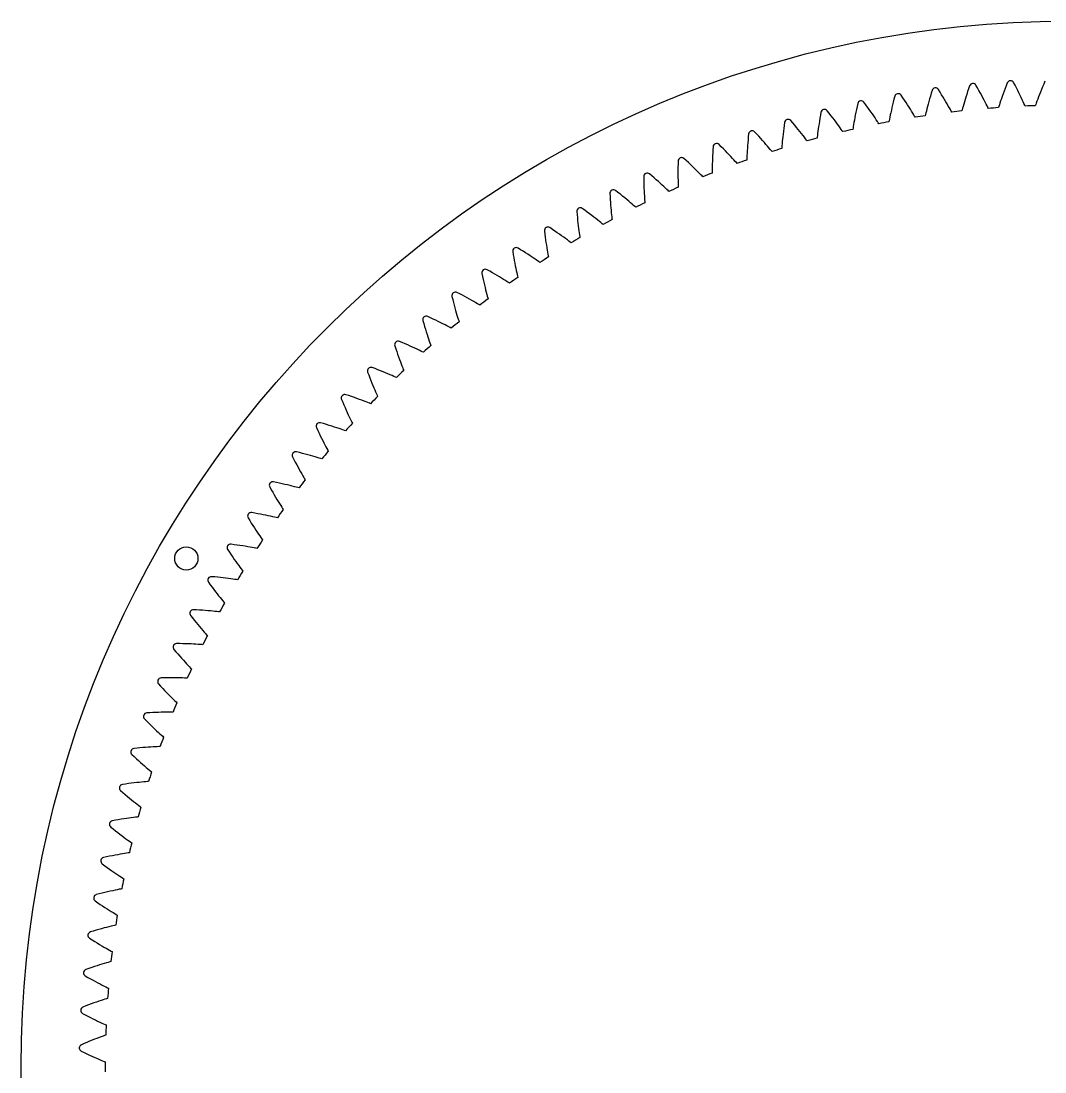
# Model space of a CAD drawing. Header units: millimetres. Extents: x -90 to 90, y -90 to 90.
# Drawn here: x -90.1 to -1.9, y -0.4 to 90.1 of the extents above; entities that cross this region are included whole.
import ezdxf

# ---------------------------------------------------------------- set-up
doc = ezdxf.new("R2010")
doc.units = ezdxf.units.MM

msp = doc.modelspace()

# ---------------------------------------------------------------- linework, layer by layer
at = {"layer": 'holes'}
msp.add_circle((-75.853063, 43.793786), 1, dxfattribs=at)
at = {"layer": 'outer'}
msp.add_circle((0, 0), 90.087573, dxfattribs=at)
at = {"layer": 'output_ring'}
for p, q in [((-10.937719, 83.963169), (-11.07882, 84.188811)), ((-8.481295, 84.246751), (-8.563208, 84.002364)), ((-8.395319, 84.498608), (-8.481295, 84.246751)), ((-7.713674, 84.3205), (-7.846029, 84.55138)), ((-7.58673, 84.096178), (-7.713674, 84.3205)), ((-5.339404, 84.268716), (-5.425674, 84.035561)), ((-5.248191, 84.509786), (-5.339404, 84.268716)), ((-5.152631, 84.758165), (-5.248191, 84.509786)), ((-4.478308, 84.554079), (-4.601722, 84.789859)), ((-4.36005, 84.32506), (-4.478308, 84.554079)), ((-4.24761, 84.103336), (-4.36005, 84.32506)), ((-2.107764, 84.411392), (-2.202901, 84.181712)), ((-2.007384, 84.648791), (-2.107764, 84.411392)), ((-1.902381, 84.893328), (-2.007384, 84.648791)), ((-14.905435, 83.350318), (-14.9684, 83.100377)), ((-14.838991, 83.608017), (-14.905435, 83.350318)), ((-14.145712, 83.482611), (-14.295352, 83.702682)), ((-14.001969, 83.268665), (-14.145712, 83.482611)), ((-11.842614, 83.373652), (-11.906445, 83.143541)), ((-11.774445, 83.612727), (-11.842614, 83.373652)), ((-11.701953, 83.860072), (-11.774445, 83.612727)), ((-11.625686, 84.115037), (-11.701953, 83.860072)), ((-10.802277, 83.743874), (-10.937719, 83.963169)), ((-10.673194, 83.531409), (-10.802277, 83.743874)), ((-10.550669, 83.326438), (-10.673194, 83.531409)), ((-10.434968, 83.129777), (-10.550669, 83.326438)), ((-8.780931, 83.320727), (-8.843902, 83.113617)), ((-8.713083, 83.538578), (-8.780931, 83.320727)), ((-8.640484, 83.766076), (-8.713083, 83.538578)), ((-8.563208, 84.002364), (-8.640484, 83.766076)), ((-7.465881, 83.878925), (-7.58673, 84.096178)), ((-7.351296, 83.669411), (-7.465881, 83.878925)), ((-7.243213, 83.468463), (-7.351296, 83.669411)), ((-7.141962, 83.27713), (-7.243213, 83.468463)), ((-5.653933, 83.391373), (-5.71924, 83.198823)), ((-5.583076, 83.595919), (-5.653933, 83.391373)), ((-5.506934, 83.811011), (-5.583076, 83.595919)), ((-5.425674, 84.035561), (-5.506934, 83.811011)), ((-4.141134, 83.889587), (-4.24761, 84.103336)), ((-4.040827, 83.684647), (-4.141134, 83.889587)), ((-3.946979, 83.489576), (-4.040827, 83.684647)), ((-3.860021, 83.305786), (-3.946979, 83.489576)), ((-3.780619, 83.135271), (-3.860021, 83.305786)), ((-2.528301, 83.356832), (-2.594417, 83.180739)), ((-2.455667, 83.54674), (-2.528301, 83.356832)), ((-2.377027, 83.748422), (-2.455667, 83.54674)), ((-2.292702, 83.960439), (-2.377027, 83.748422)), ((-2.202901, 84.181712), (-2.292702, 83.960439)), ((-18.140388, 82.466066), (-18.190056, 82.222474)), ((-18.087043, 82.718235), (-18.140388, 82.466066)), ((-18.030518, 82.97829), (-18.087043, 82.718235)), ((-17.332944, 82.87953), (-17.490903, 83.093709)), ((-17.181112, 82.671247), (-17.332944, 82.87953)), ((-17.036144, 82.469286), (-17.181112, 82.671247)), ((-16.898287, 82.274296), (-17.036144, 82.469286)), ((-15.133306, 82.404074), (-15.180237, 82.192751)), ((-15.082333, 82.626479), (-15.133306, 82.404074)), ((-15.027362, 82.858867), (-15.082333, 82.626479)), ((-14.9684, 83.100377), (-15.027362, 82.858867)), ((-13.864843, 83.0613), (-14.001969, 83.268665)), ((-13.734557, 82.861172), (-13.864843, 83.0613)), ((-13.611408, 82.669087), (-13.734557, 82.861172)), ((-13.495808, 82.486066), (-13.611408, 82.669087)), ((-13.388346, 82.313462), (-13.495808, 82.486066)), ((-12.071267, 82.516897), (-12.116751, 82.334384)), ((-12.020891, 82.713881), (-12.071267, 82.516897)), ((-11.965899, 82.923251), (-12.020891, 82.713881)), ((-11.906445, 83.143541), (-11.965899, 82.923251)), ((-10.326463, 82.942463), (-10.434968, 83.129777)), ((-10.22569, 82.765869), (-10.326463, 82.942463)), ((-10.133469, 82.601932), (-10.22569, 82.765869)), ((-10.051167, 82.453663), (-10.133469, 82.601932)), ((-9.981508, 82.326656), (-10.051167, 82.453663)), ((-9.039469, 82.43541), (-9.065648, 82.340011)), ((-9.000581, 82.574948), (-9.039469, 82.43541)), ((-8.954228, 82.73807), (-9.000581, 82.574948)), ((-8.901786, 82.918707), (-8.954228, 82.73807)), ((-8.843902, 83.113617), (-8.901786, 82.918707)), ((-7.048027, 83.096806), (-7.141962, 83.27713)), ((-6.962153, 82.929457), (-7.048027, 83.096806)), ((-6.885591, 82.778144), (-6.962153, 82.929457)), ((-6.820847, 82.648562), (-6.885591, 82.778144)), ((-6.776984, 82.559893), (-6.820847, 82.648562)), ((-5.875334, 82.721154), (-5.905148, 82.626828)), ((-5.83113, 82.859099), (-5.875334, 82.721154)), ((-5.778563, 83.020326), (-5.83113, 82.859099)), ((-5.71924, 83.198823), (-5.778563, 83.020326)), ((-3.709909, 82.981136), (-3.780619, 83.135271)), ((-3.650176, 82.84917), (-3.709909, 82.981136)), ((-3.609741, 82.758886), (-3.650176, 82.84917)), ((-2.702576, 82.885493), (-2.735981, 82.792378)), ((-2.653121, 83.021644), (-2.702576, 82.885493)), ((-2.594417, 83.180739), (-2.653121, 83.021644)), ((-23.626452, 81.309521), (-23.800343, 81.51098)), ((-21.285752, 81.710724), (-21.326053, 81.465409)), ((-21.242104, 81.964751), (-21.285752, 81.710724)), ((-21.195582, 82.22678), (-21.242104, 81.964751)), ((-20.494737, 82.154812), (-20.660784, 82.362783)), ((-20.335039, 81.952498), (-20.494737, 82.154812)), ((-20.182441, 81.756238), (-20.335039, 81.952498)), ((-20.037218, 81.566671), (-20.182441, 81.756238)), ((-19.899726, 81.384576), (-20.037218, 81.566671)), ((-18.317305, 81.550992), (-18.352454, 81.35073)), ((-18.278502, 81.763957), (-18.317305, 81.550992)), ((-18.236086, 81.988152), (-18.278502, 81.763957)), ((-18.190056, 82.222474), (-18.236086, 81.988152)), ((-16.767872, 82.087069), (-16.898287, 82.274296)), ((-16.645346, 81.90861), (-16.767872, 82.087069)), ((-16.531352, 81.740249), (-16.645346, 81.90861)), ((-16.426852, 81.583852), (-16.531352, 81.740249)), ((-16.333442, 81.442318), (-16.426852, 81.583852)), ((-15.323314, 81.501564), (-15.342114, 81.404441)), ((-15.295222, 81.643669), (-15.323314, 81.501564)), ((-15.261492, 81.80986), (-15.295222, 81.643669)), ((-15.223031, 81.993982), (-15.261492, 81.80986)), ((-15.180237, 82.192751), (-15.223031, 81.993982)), ((-13.289913, 82.153178), (-13.388346, 82.313462)), ((-13.201992, 82.008169), (-13.289913, 82.153178)), ((-13.127519, 81.883924), (-13.201992, 82.008169)), ((-13.076997, 81.798873), (-13.127519, 81.883924)), ((-12.190337, 82.028681), (-12.212843, 81.932349)), ((-12.156822, 82.169606), (-12.190337, 82.028681)), ((-12.116751, 82.334384), (-12.156822, 82.169606)), ((-9.93428, 82.239732), (-9.981508, 82.326656)), ((-24.430751, 80.588782), (-24.458709, 80.351623)), ((-24.399876, 80.835461), (-24.430751, 80.588782)), ((-24.365991, 81.090973), (-24.399876, 80.835461)), ((-24.329539, 81.354592), (-24.365991, 81.090973)), ((-23.459121, 81.113472), (-23.626452, 81.309521)), ((-23.299119, 80.923201), (-23.459121, 81.113472)), ((-23.14674, 80.739335), (-23.299119, 80.923201)), ((-23.002375, 80.562641), (-23.14674, 80.739335)), ((-21.454942, 80.588084), (-21.479195, 80.401558)), ((-21.427489, 80.789546), (-21.454942, 80.588084)), ((-21.396872, 81.003841), (-21.427489, 80.789546)), ((-21.363074, 81.229495), (-21.396872, 81.003841)), ((-21.326053, 81.465409), (-21.363074, 81.229495)), ((-19.770455, 81.210942), (-19.899726, 81.384576)), ((-19.650095, 81.04707), (-19.770455, 81.210942)), ((-19.539682, 80.894791), (-19.650095, 81.04707)), ((-19.440919, 80.756938), (-19.539682, 80.894791)), ((-19.357154, 80.638759), (-19.440919, 80.756938)), ((-19.300269, 80.557824), (-19.357154, 80.638759)), ((-18.433803, 80.854831), (-18.448868, 80.75706)), ((-18.411173, 80.997908), (-18.433803, 80.854831)), ((-18.383834, 81.16527), (-18.411173, 80.997908)), ((-18.352454, 81.35073), (-18.383834, 81.16527)), ((-16.254264, 81.321016), (-16.333442, 81.442318)), ((-16.200521, 81.237962), (-16.254264, 81.321016)), ((-27.47819, 79.84156), (-27.499594, 79.59388)), ((-27.454116, 80.098183), (-27.47819, 79.84156)), ((-27.427788, 80.363005), (-27.454116, 80.098183)), ((-26.723491, 80.344897), (-26.904971, 80.539547)), ((-26.548774, 80.155401), (-26.723491, 80.344897)), ((-26.381601, 79.971398), (-26.548774, 80.155401)), ((-26.222292, 79.793504), (-26.381601, 79.971398)), ((-26.071265, 79.622469), (-26.222292, 79.793504)), ((-24.525942, 79.707164), (-24.543033, 79.519846)), ((-24.506226, 79.909529), (-24.525942, 79.707164)), ((-24.483839, 80.12484), (-24.506226, 79.909529)), ((-24.458709, 80.351623), (-24.483839, 80.12484)), ((-22.866549, 80.394085), (-23.002375, 80.562641)), ((-22.74, 80.234944), (-22.866549, 80.394085)), ((-22.623835, 80.087006), (-22.74, 80.234944)), ((-22.519865, 79.953037), (-22.623835, 80.087006)), ((-22.431634, 79.838153), (-22.519865, 79.953037)), ((-22.371691, 79.759456), (-22.431634, 79.838153)), ((-21.517237, 80.089433), (-21.528546, 79.991157)), ((-21.500104, 80.233272), (-21.517237, 80.089433)), ((-21.479195, 80.401558), (-21.500104, 80.233272)), ((-30.501949, 78.987838), (-30.516176, 78.730481)), ((-30.485784, 79.253474), (-30.501949, 78.987838)), ((-29.78131, 79.262356), (-29.970112, 79.449912)), ((-29.599463, 79.079691), (-29.78131, 79.262356)), ((-29.425365, 78.902226), (-29.599463, 79.079691)), ((-29.259359, 78.730564), (-29.425365, 78.902226)), ((-27.548996, 78.912235), (-27.560947, 78.709263)), ((-27.534873, 79.128245), (-27.548996, 78.912235)), ((-27.518448, 79.355825), (-27.534873, 79.128245)), ((-27.499594, 79.59388), (-27.518448, 79.355825)), ((-25.929082, 79.459239), (-26.071265, 79.622469)), ((-25.796531, 79.305062), (-25.929082, 79.459239)), ((-25.674784, 79.161682), (-25.796531, 79.305062)), ((-25.565759, 79.031794), (-25.674784, 79.161682)), ((-25.473193, 78.920373), (-25.565759, 79.031794)), ((-25.410279, 78.84403), (-25.473193, 78.920373)), ((-24.569091, 79.206493), (-24.576628, 79.107855)), ((-24.557481, 79.350883), (-24.569091, 79.206493)), ((-24.543033, 79.519846), (-24.557481, 79.350883)), ((-33.499038, 78.027627), (-33.505017, 77.761567)), ((-32.795421, 78.063486), (-32.991269, 78.243673)), ((-32.606711, 77.88792), (-32.795421, 78.063486)), ((-32.425943, 77.717254), (-32.606711, 77.88792)), ((-30.545495, 78.015518), (-30.551334, 77.799126)), ((-30.537799, 78.24356), (-30.545495, 78.015518)), ((-30.528078, 78.482163), (-30.537799, 78.24356)), ((-30.516176, 78.730481), (-30.528078, 78.482163)), ((-29.101892, 78.565439), (-29.259359, 78.730564)), ((-28.953561, 78.407776), (-29.101892, 78.565439)), ((-28.815202, 78.258788), (-28.953561, 78.407776)), ((-28.688052, 78.120177), (-28.815202, 78.258788)), ((-28.574132, 77.99456), (-28.688052, 78.120177)), ((-28.477366, 77.886767), (-28.574132, 77.99456)), ((-28.411575, 77.81289), (-28.477366, 77.886767)), ((-27.584887, 78.207307), (-27.588641, 78.108452)), ((-27.578816, 78.352035), (-27.584887, 78.207307)), ((-27.57085, 78.521428), (-27.578816, 78.352035)), ((-27.560947, 78.709263), (-27.57085, 78.521428)), ((-33.511757, 77.255262), (-33.512332, 77.016462)), ((-33.512332, 77.016462), (-33.511288, 76.788293)), ((-33.509375, 77.503854), (-33.511757, 77.255262)), ((-33.505017, 77.761567), (-33.509375, 77.503854)), ((-32.253484, 77.552077), (-32.425943, 77.717254)), ((-32.089807, 77.393105), (-32.253484, 77.552077)), ((-31.935546, 77.241238), (-32.089807, 77.393105)), ((-31.791582, 77.09766), (-31.935546, 77.241238)), ((-31.659217, 76.96402), (-31.791582, 77.09766)), ((-31.540569, 76.842859), (-31.659217, 76.96402)), ((-30.559675, 77.238195), (-30.560198, 77.09334)), ((-30.560198, 77.09334), (-30.560163, 76.994415)), ((-30.558203, 77.407768), (-30.559675, 77.238195)), ((-30.555502, 77.595845), (-30.558203, 77.407768)), ((-30.551334, 77.799126), (-30.555502, 77.595845)), ((-36.463127, 76.687264), (-36.458911, 76.42117)), ((-36.458911, 76.42117), (-36.453395, 76.16348)), ((-36.453395, 76.16348), (-36.446253, 75.914979)), ((-35.7614, 76.750047), (-35.964006, 76.9226)), ((-35.566104, 76.581838), (-35.7614, 76.750047)), ((-35.378932, 76.418222), (-35.566104, 76.581838)), ((-35.200272, 76.259771), (-35.378932, 76.418222)), ((-35.030627, 76.107185), (-35.200272, 76.259771)), ((-34.870662, 75.961338), (-35.030627, 76.107185)), ((-33.511288, 76.788293), (-33.508834, 76.571836)), ((-33.508834, 76.571836), (-33.505212, 76.368544)), ((-33.505212, 76.368544), (-33.500708, 76.180502)), ((-33.500708, 76.180502), (-33.495684, 76.010997)), ((-31.439745, 76.738851), (-31.540569, 76.842859)), ((-31.371172, 76.667548), (-31.439745, 76.738851)), ((-39.373701, 75.234352), (-39.359296, 74.968615)), ((-38.674894, 75.323967), (-38.88396, 75.488633)), ((-38.473298, 75.163362), (-38.674894, 75.323967)), ((-38.279997, 75.007035), (-38.473298, 75.163362)), ((-36.446253, 75.914979), (-36.437681, 75.676332)), ((-36.437681, 75.676332), (-36.427898, 75.44837)), ((-36.427898, 75.44837), (-36.417156, 75.232166)), ((-36.417156, 75.232166), (-36.40575, 75.029162)), ((-34.721304, 75.823379), (-34.870662, 75.961338)), ((-34.583917, 75.694908), (-34.721304, 75.823379)), ((-34.460715, 75.57838), (-34.583917, 75.694908)), ((-34.355982, 75.47831), (-34.460715, 75.57838)), ((-34.284728, 75.409687), (-34.355982, 75.47831)), ((-33.495684, 76.010997), (-33.490658, 75.866229)), ((-33.490658, 75.866229), (-33.486834, 75.767377)), ((-39.359296, 74.968615), (-39.343914, 74.711325)), ((-39.343914, 74.711325), (-39.32726, 74.46328)), ((-39.32726, 74.46328), (-39.309553, 74.225137)), ((-38.095399, 74.855544), (-38.279997, 75.007035)), ((-37.920034, 74.709567), (-38.095399, 74.855544)), ((-37.7546, 74.569955), (-37.920034, 74.709567)), ((-37.600067, 74.437818), (-37.7546, 74.569955)), ((-37.457861, 74.314703), (-37.600067, 74.437818)), ((-37.330286, 74.20298), (-37.457861, 74.314703)), ((-36.40575, 75.029162), (-36.394046, 74.841431)), ((-36.394046, 74.841431), (-36.382533, 74.672242)), ((-36.382533, 74.672242), (-36.371966, 74.527773)), ((-36.371966, 74.527773), (-36.364358, 74.42914)), ((-42.22649, 73.671023), (-42.201916, 73.406033)), ((-42.201916, 73.406033), (-42.176691, 73.149521)), ((-41.531627, 73.787339), (-41.746848, 73.943876)), ((-41.324028, 73.634573), (-41.531627, 73.787339)), ((-41.12488, 73.485765), (-41.324028, 73.634573)), ((-40.934616, 73.341455), (-41.12488, 73.485765)), ((-40.753788, 73.202303), (-40.934616, 73.341455)), ((-39.309553, 74.225137), (-39.291045, 73.997717)), ((-39.291045, 73.997717), (-39.27203, 73.782082)), ((-39.27203, 73.782082), (-39.252857, 73.579665)), ((-39.252857, 73.579665), (-39.233971, 73.392519)), ((-39.233971, 73.392519), (-39.215986, 73.223896)), ((-37.221796, 74.106995), (-37.330286, 74.20298)), ((-37.147967, 74.041151), (-37.221796, 74.106995)), ((-42.176691, 73.149521), (-42.150548, 72.902296)), ((-42.150548, 72.902296), (-42.123732, 72.665005)), ((-42.123732, 72.665005), (-42.096528, 72.438462)), ((-42.096528, 72.438462), (-42.069266, 72.223714)), ((-40.583128, 73.06913), (-40.753788, 73.202303)), ((-40.423648, 72.943009), (-40.583128, 73.06913)), ((-40.27683, 72.825431), (-40.423648, 72.943009)), ((-40.145069, 72.718676), (-40.27683, 72.825431)), ((-40.032983, 72.626917), (-40.145069, 72.718676)), ((-39.956685, 72.563949), (-40.032983, 72.626917)), ((-39.215986, 73.223896), (-39.199893, 73.079937)), ((-39.199893, 73.079937), (-39.188513, 72.981668)), ((-45.017305, 71.999572), (-44.9826, 71.735718)), ((-44.9826, 71.735718), (-44.947568, 71.48036)), ((-44.327408, 72.142417), (-44.548466, 72.290596)), ((-44.114109, 71.997716), (-44.327408, 72.142417)), ((-43.909408, 71.856644), (-44.114109, 71.997716)), ((-43.713756, 71.719728), (-43.909408, 71.856644)), ((-43.52773, 71.587604), (-43.713756, 71.719728)), ((-43.352095, 71.461065), (-43.52773, 71.587604)), ((-42.069266, 72.223714), (-42.042354, 72.022179)), ((-42.042354, 72.022179), (-42.016315, 71.835894)), ((-42.016315, 71.835894), (-41.991884, 71.668083)), ((-41.991884, 71.668083), (-41.970289, 71.524847)), ((-41.970289, 71.524847), (-41.955153, 71.427086)), ((-44.947568, 71.48036), (-44.911974, 71.234317)), ((-44.911974, 71.234317), (-44.87609, 70.998228)), ((-44.87609, 70.998228), (-44.840228, 70.772893)), ((-44.840228, 70.772893), (-44.804761, 70.559347)), ((-43.187901, 71.341146), (-43.352095, 71.461065)), ((-43.036687, 71.229277), (-43.187901, 71.341146)), ((-42.900934, 71.127648), (-43.036687, 71.229277)), ((-42.785415, 71.04025), (-42.900934, 71.127648)), ((-42.706762, 70.98025), (-42.785415, 71.04025)), ((-47.74205, 70.222452), (-47.697265, 69.96012)), ((-47.697265, 69.96012), (-47.652477, 69.706292)), ((-47.652477, 69.706292), (-47.607486, 69.461793)), ((-47.058131, 70.391617), (-47.284703, 70.53122)), ((-46.839447, 70.255191), (-47.058131, 70.391617)), ((-46.629492, 70.122064), (-46.839447, 70.255191)), ((-46.428739, 69.992743), (-46.629492, 70.122064)), ((-46.23779, 69.867841), (-46.428739, 69.992743)), ((-46.057436, 69.748122), (-46.23779, 69.867841)), ((-45.888769, 69.634579), (-46.057436, 69.748122)), ((-44.804761, 70.559347), (-44.770149, 70.358991)), ((-44.770149, 70.358991), (-44.736993, 70.17384)), ((-44.736993, 70.17384), (-44.706153, 70.007088)), ((-44.706153, 70.007088), (-44.679087, 69.864783)), ((-44.679087, 69.864783), (-44.660218, 69.767674)), ((-47.607486, 69.461793), (-47.562585, 69.227252)), ((-47.562585, 69.227252), (-47.518118, 69.003455)), ((-47.518118, 69.003455), (-47.474498, 68.791424)), ((-45.733382, 69.528585), (-45.888769, 69.634579)), ((-45.593836, 69.43223), (-45.733382, 69.528585)), ((-45.475054, 69.349321), (-45.593836, 69.43223)), ((-45.39416, 69.292378), (-45.475054, 69.349321)), ((-50.396728, 68.34227), (-50.341927, 68.081846)), ((-50.341927, 68.081846), (-50.287451, 67.82992)), ((-49.71979, 68.537507), (-49.951543, 68.66833)), ((-49.496041, 68.409558), (-49.71979, 68.537507)), ((-49.281141, 68.28457), (-49.496041, 68.409558)), ((-49.075582, 68.163033), (-49.281141, 68.28457)), ((-48.879989, 68.045537), (-49.075582, 68.163033)), ((-48.695182, 67.932814), (-48.879989, 68.045537)), ((-48.52229, 67.825815), (-48.695182, 67.932814)), ((-47.474498, 68.791424), (-47.432238, 68.592541)), ((-47.432238, 68.592541), (-47.392014, 68.408796)), ((-47.392014, 68.408796), (-47.354809, 68.243347)), ((-47.354809, 68.243347), (-47.322313, 68.102184)), ((-47.322313, 68.102184), (-47.299738, 68.005869)), ((-50.287451, 67.82992), (-50.233127, 67.587324)), ((-50.233127, 67.587324), (-50.179276, 67.354674)), ((-50.179276, 67.354674), (-50.12627, 67.132745)), ((-50.12627, 67.132745), (-50.07456, 66.92254)), ((-48.362957, 67.72585), (-48.52229, 67.825815)), ((-48.219822, 67.634911), (-48.362957, 67.72585)), ((-48.097952, 67.556612), (-48.219822, 67.634911)), ((-48.014937, 67.502809), (-48.097952, 67.556612)), ((-52.977442, 66.361787), (-52.912706, 66.103653)), ((-52.912706, 66.103653), (-52.84862, 65.853998)), ((-52.308479, 66.582809), (-52.545072, 66.704659)), ((-52.079993, 66.463524), (-52.308479, 66.582809)), ((-51.860464, 66.346859), (-52.079993, 66.463524)), ((-51.6504, 66.233285), (-51.860464, 66.346859)), ((-51.45045, 66.123366), (-51.6504, 66.233285)), ((-51.261461, 66.017805), (-51.45045, 66.123366)), ((-50.07456, 66.92254), (-50.024713, 66.725422)), ((-50.024713, 66.725422), (-49.977481, 66.543352)), ((-49.977481, 66.543352), (-49.933966, 66.379451)), ((-49.933966, 66.379451), (-49.896087, 66.239636)), ((-49.896087, 66.239636), (-49.869839, 66.144256)), ((-52.84862, 65.853998), (-52.785044, 65.613661)), ((-52.785044, 65.613661), (-52.722321, 65.383245)), ((-52.722321, 65.383245), (-52.660854, 65.163509)), ((-51.084598, 65.917507), (-51.261461, 66.017805)), ((-50.921552, 65.823718), (-51.084598, 65.917507)), ((-50.77504, 65.738328), (-50.921552, 65.823718)), ((-50.65026, 65.664755), (-50.77504, 65.738328)), ((-50.565245, 65.614171), (-50.65026, 65.664755)), ((-55.480404, 64.283908), (-55.405829, 64.028444)), ((-54.820398, 64.530392), (-55.061484, 64.64309)), ((-54.58751, 64.419946), (-54.820398, 64.530392)), ((-54.363674, 64.311775), (-54.58751, 64.419946)), ((-54.149414, 64.20633), (-54.363674, 64.311775)), ((-52.660854, 65.163509), (-52.601131, 64.955439)), ((-52.601131, 64.955439), (-52.54377, 64.760374)), ((-52.54377, 64.760374), (-52.489599, 64.580248)), ((-52.489599, 64.580248), (-52.439838, 64.418133)), ((-52.439838, 64.418133), (-52.396632, 64.279871)), ((-52.396632, 64.279871), (-52.36675, 64.185566)), ((-55.405829, 64.028444), (-55.332227, 63.781426)), ((-55.332227, 63.781426), (-55.259492, 63.543701)), ((-55.259492, 63.543701), (-55.18799, 63.315856)), ((-53.9454, 64.104151), (-54.149414, 64.20633)), ((-53.752507, 64.005906), (-53.9454, 64.104151)), ((-53.571932, 63.912455), (-53.752507, 64.005906)), ((-53.405413, 63.824981), (-53.571932, 63.912455)), ((-53.255738, 63.745265), (-53.405413, 63.824981)), ((-53.128231, 63.676525), (-53.255738, 63.745265)), ((-53.041341, 63.629235), (-53.128231, 63.676525)), ((-57.25186, 62.383267), (-57.497086, 62.486648)), ((-55.18799, 63.315856), (-55.118151, 63.098636)), ((-55.118151, 63.098636), (-55.050502, 62.893006)), ((-55.050502, 62.893006), (-54.985712, 62.700282)), ((-54.985712, 62.700282), (-54.924681, 62.522362)), ((-54.924681, 62.522362), (-54.868747, 62.362272)), ((-57.901941, 62.111684), (-57.817635, 61.859264)), ((-57.817635, 61.859264), (-57.734626, 61.615247)), ((-57.734626, 61.615247), (-57.652839, 61.380482)), ((-57.014913, 62.281822), (-57.25186, 62.383267)), ((-56.787097, 62.182304), (-57.014913, 62.281822)), ((-56.568956, 62.085143), (-56.787097, 62.182304)), ((-56.361178, 61.990854), (-56.568956, 62.085143)), ((-56.164664, 61.900069), (-56.361178, 61.990854)), ((-55.980641, 61.813604), (-56.164664, 61.900069)), ((-55.810895, 61.732572), (-55.980641, 61.813604)), ((-55.658276, 61.658647), (-55.810895, 61.732572)), ((-55.52823, 61.594842), (-55.658276, 61.658647)), ((-55.439592, 61.550914), (-55.52823, 61.594842)), ((-54.868747, 62.362272), (-54.820277, 62.225767)), ((-54.820277, 62.225767), (-54.786805, 62.132676)), ((-57.652839, 61.380482), (-57.572662, 61.155543)), ((-57.572662, 61.155543), (-57.494554, 60.941157)), ((-57.494554, 60.941157), (-57.419079, 60.738269)), ((-57.419079, 60.738269), (-57.346954, 60.548168)), ((-60.238499, 59.848303), (-60.144586, 59.599297)), ((-59.599297, 60.144586), (-59.848303, 60.238499)), ((-59.358638, 60.052292), (-59.599297, 60.144586)), ((-59.127178, 59.961573), (-59.358638, 60.052292)), ((-58.905476, 59.872838), (-59.127178, 59.961573)), ((-58.694239, 59.786576), (-58.905476, 59.872838)), ((-58.494391, 59.703385), (-58.694239, 59.786576)), ((-57.346954, 60.548168), (-57.279154, 60.372717)), ((-57.279154, 60.372717), (-57.217129, 60.214887)), ((-57.217129, 60.214887), (-57.163466, 60.080338)), ((-57.163466, 60.080338), (-57.126453, 59.988598)), ((-60.144586, 59.599297), (-60.052292, 59.358638)), ((-60.052292, 59.358638), (-59.961573, 59.127178)), ((-59.961573, 59.127178), (-59.872838, 58.905476)), ((-59.872838, 58.905476), (-59.786576, 58.694239)), ((-58.307192, 59.624032), (-58.494391, 59.703385)), ((-58.134466, 59.549561), (-58.307192, 59.624032)), ((-57.979127, 59.481537), (-58.134466, 59.549561)), ((-57.846733, 59.422759), (-57.979127, 59.481537)), ((-57.756478, 59.382259), (-57.846733, 59.422759)), ((-59.786576, 58.694239), (-59.703385, 58.494391)), ((-59.703385, 58.494391), (-59.624032, 58.307192)), ((-59.624032, 58.307192), (-59.549561, 58.134466)), ((-59.549561, 58.134466), (-59.481537, 57.979127)), ((-59.481537, 57.979127), (-59.422759, 57.846733)), ((-62.486648, 57.497086), (-62.383267, 57.25186)), ((-62.383267, 57.25186), (-62.281822, 57.014913)), ((-61.859264, 57.817635), (-62.111684, 57.901941)), ((-61.615247, 57.734626), (-61.859264, 57.817635)), ((-61.380482, 57.652839), (-61.615247, 57.734626)), ((-61.155543, 57.572662), (-61.380482, 57.652839)), ((-60.941157, 57.494554), (-61.155543, 57.572662)), ((-60.738269, 57.419079), (-60.941157, 57.494554)), ((-60.548168, 57.346954), (-60.738269, 57.419079)), ((-60.372717, 57.279154), (-60.548168, 57.346954)), ((-60.214887, 57.217129), (-60.372717, 57.279154)), ((-60.080338, 57.163466), (-60.214887, 57.217129)), ((-59.988598, 57.126453), (-60.080338, 57.163466)), ((-59.422759, 57.846733), (-59.382259, 57.756478)), ((-62.281822, 57.014913), (-62.182304, 56.787097)), ((-62.182304, 56.787097), (-62.085143, 56.568956)), ((-62.085143, 56.568956), (-61.990854, 56.361178)), ((-61.990854, 56.361178), (-61.900069, 56.164664)), ((-61.900069, 56.164664), (-61.813604, 55.980641)), ((-64.028444, 55.405829), (-64.283908, 55.480404)), ((-63.781426, 55.332227), (-64.028444, 55.405829)), ((-63.543701, 55.259492), (-63.781426, 55.332227)), ((-63.315856, 55.18799), (-63.543701, 55.259492)), ((-61.813604, 55.980641), (-61.732572, 55.810895)), ((-61.732572, 55.810895), (-61.658647, 55.658276)), ((-61.658647, 55.658276), (-61.594842, 55.52823)), ((-61.594842, 55.52823), (-61.550914, 55.439592)), ((-64.64309, 55.061484), (-64.530392, 54.820398)), ((-64.530392, 54.820398), (-64.419946, 54.58751)), ((-64.419946, 54.58751), (-64.311775, 54.363674)), ((-64.311775, 54.363674), (-64.20633, 54.149414)), ((-63.098636, 55.118151), (-63.315856, 55.18799)), ((-62.893006, 55.050502), (-63.098636, 55.118151)), ((-62.700282, 54.985712), (-62.893006, 55.050502)), ((-62.522362, 54.924681), (-62.700282, 54.985712)), ((-62.362272, 54.868747), (-62.522362, 54.924681)), ((-62.225767, 54.820277), (-62.362272, 54.868747)), ((-62.132676, 54.786805), (-62.225767, 54.820277)), ((-64.20633, 54.149414), (-64.104151, 53.9454)), ((-64.104151, 53.9454), (-64.005906, 53.752507)), ((-64.005906, 53.752507), (-63.912455, 53.571932)), ((-63.912455, 53.571932), (-63.824981, 53.405413)), ((-66.704659, 52.545072), (-66.582809, 52.308479)), ((-66.103653, 52.912706), (-66.361787, 52.977442)), ((-65.853998, 52.84862), (-66.103653, 52.912706)), ((-65.613661, 52.785044), (-65.853998, 52.84862)), ((-65.383245, 52.722321), (-65.613661, 52.785044)), ((-65.163509, 52.660854), (-65.383245, 52.722321)), ((-64.955439, 52.601131), (-65.163509, 52.660854)), ((-64.760374, 52.54377), (-64.955439, 52.601131)), ((-64.580248, 52.489599), (-64.760374, 52.54377)), ((-63.824981, 53.405413), (-63.745265, 53.255738)), ((-63.745265, 53.255738), (-63.676525, 53.128231)), ((-63.676525, 53.128231), (-63.629235, 53.041341)), ((-66.582809, 52.308479), (-66.463524, 52.079993)), ((-66.463524, 52.079993), (-66.346859, 51.860464)), ((-66.346859, 51.860464), (-66.233285, 51.6504)), ((-66.233285, 51.6504), (-66.123366, 51.45045)), ((-64.418133, 52.439838), (-64.580248, 52.489599)), ((-64.279871, 52.396632), (-64.418133, 52.439838)), ((-64.185566, 52.36675), (-64.279871, 52.396632)), ((-66.123366, 51.45045), (-66.017805, 51.261461)), ((-66.017805, 51.261461), (-65.917507, 51.084598)), ((-65.917507, 51.084598), (-65.823718, 50.921552)), ((-65.823718, 50.921552), (-65.738328, 50.77504)), ((-65.738328, 50.77504), (-65.664755, 50.65026)), ((-68.66833, 49.951543), (-68.537507, 49.71979)), ((-68.081846, 50.341927), (-68.34227, 50.396728)), ((-67.82992, 50.287451), (-68.081846, 50.341927)), ((-67.587324, 50.233127), (-67.82992, 50.287451)), ((-67.354674, 50.179276), (-67.587324, 50.233127)), ((-67.132745, 50.12627), (-67.354674, 50.179276)), ((-66.92254, 50.07456), (-67.132745, 50.12627)), ((-66.725422, 50.024713), (-66.92254, 50.07456)), ((-66.543352, 49.977481), (-66.725422, 50.024713)), ((-66.379451, 49.933966), (-66.543352, 49.977481)), ((-66.239636, 49.896087), (-66.379451, 49.933966)), ((-66.144256, 49.869839), (-66.239636, 49.896087)), ((-65.664755, 50.65026), (-65.614171, 50.565245)), ((-68.537507, 49.71979), (-68.409558, 49.496041)), ((-68.409558, 49.496041), (-68.28457, 49.281141)), ((-68.28457, 49.281141), (-68.163033, 49.075582)), ((-68.163033, 49.075582), (-68.045537, 48.879989)), ((-68.045537, 48.879989), (-67.932814, 48.695182)), ((-67.932814, 48.695182), (-67.825815, 48.52229)), ((-67.825815, 48.52229), (-67.72585, 48.362957)), ((-67.72585, 48.362957), (-67.634911, 48.219822)), ((-67.634911, 48.219822), (-67.556612, 48.097952)), ((-67.556612, 48.097952), (-67.502809, 48.014937)), ((-70.53122, 47.284703), (-70.391617, 47.058131)), ((-69.96012, 47.697265), (-70.222452, 47.74205)), ((-69.706292, 47.652477), (-69.96012, 47.697265)), ((-69.461793, 47.607486), (-69.706292, 47.652477)), ((-69.227252, 47.562585), (-69.461793, 47.607486)), ((-69.003455, 47.518118), (-69.227252, 47.562585)), ((-68.791424, 47.474498), (-69.003455, 47.518118)), ((-68.592541, 47.432238), (-68.791424, 47.474498)), ((-68.408796, 47.392014), (-68.592541, 47.432238)), ((-68.243347, 47.354809), (-68.408796, 47.392014)), ((-68.102184, 47.322313), (-68.243347, 47.354809)), ((-68.005869, 47.299738), (-68.102184, 47.322313)), ((-70.391617, 47.058131), (-70.255191, 46.839447)), ((-70.255191, 46.839447), (-70.122064, 46.629492)), ((-70.122064, 46.629492), (-69.992743, 46.428739)), ((-69.992743, 46.428739), (-69.867841, 46.23779)), ((-69.867841, 46.23779), (-69.748122, 46.057436)), ((-69.748122, 46.057436), (-69.634579, 45.888769)), ((-69.634579, 45.888769), (-69.528585, 45.733382)), ((-69.528585, 45.733382), (-69.43223, 45.593836)), ((-69.43223, 45.593836), (-69.349321, 45.475054)), ((-69.349321, 45.475054), (-69.292378, 45.39416)), ((-72.290596, 44.548466), (-72.142417, 44.327408)), ((-71.735718, 44.9826), (-71.999572, 45.017305)), ((-71.48036, 44.947568), (-71.735718, 44.9826)), ((-71.234317, 44.911974), (-71.48036, 44.947568)), ((-70.998228, 44.87609), (-71.234317, 44.911974)), ((-70.772893, 44.840228), (-70.998228, 44.87609)), ((-70.559347, 44.804761), (-70.772893, 44.840228)), ((-70.358991, 44.770149), (-70.559347, 44.804761)), ((-70.17384, 44.736993), (-70.358991, 44.770149)), ((-70.007088, 44.706153), (-70.17384, 44.736993)), ((-69.864783, 44.679087), (-70.007088, 44.706153)), ((-69.767674, 44.660218), (-69.864783, 44.679087)), ((-72.142417, 44.327408), (-71.997716, 44.114109)), ((-71.997716, 44.114109), (-71.856644, 43.909408)), ((-71.856644, 43.909408), (-71.719728, 43.713756)), ((-71.719728, 43.713756), (-71.587604, 43.52773)), ((-71.587604, 43.52773), (-71.461065, 43.352095)), ((-71.461065, 43.352095), (-71.341146, 43.187901)), ((-71.341146, 43.187901), (-71.229277, 43.036687)), ((-71.229277, 43.036687), (-71.127648, 42.900934)), ((-71.127648, 42.900934), (-71.04025, 42.785415)), ((-71.04025, 42.785415), (-70.98025, 42.706762)), ((-73.943876, 41.746848), (-73.787339, 41.531627)), ((-73.406033, 42.201916), (-73.671023, 42.22649)), ((-73.149521, 42.176691), (-73.406033, 42.201916)), ((-72.902296, 42.150548), (-73.149521, 42.176691)), ((-72.665005, 42.123732), (-72.902296, 42.150548)), ((-72.438462, 42.096528), (-72.665005, 42.123732)), ((-72.223714, 42.069266), (-72.438462, 42.096528)), ((-72.022179, 42.042354), (-72.223714, 42.069266)), ((-71.835894, 42.016315), (-72.022179, 42.042354)), ((-71.668083, 41.991884), (-71.835894, 42.016315)), ((-71.524847, 41.970289), (-71.668083, 41.991884)), ((-71.427086, 41.955153), (-71.524847, 41.970289)), ((-73.787339, 41.531627), (-73.634573, 41.324028)), ((-73.634573, 41.324028), (-73.485765, 41.12488)), ((-73.485765, 41.12488), (-73.341455, 40.934616)), ((-73.341455, 40.934616), (-73.202303, 40.753788)), ((-73.202303, 40.753788), (-73.06913, 40.583128)), ((-73.06913, 40.583128), (-72.943009, 40.423648)), ((-72.943009, 40.423648), (-72.825431, 40.27683)), ((-72.825431, 40.27683), (-72.718676, 40.145069)), ((-72.718676, 40.145069), (-72.626917, 40.032983)), ((-72.626917, 40.032983), (-72.563949, 39.956685)), ((-74.968615, 39.359296), (-75.234352, 39.373701)), ((-74.711325, 39.343914), (-74.968615, 39.359296)), ((-74.46328, 39.32726), (-74.711325, 39.343914)), ((-74.225137, 39.309553), (-74.46328, 39.32726)), ((-73.997717, 39.291045), (-74.225137, 39.309553)), ((-73.782082, 39.27203), (-73.997717, 39.291045)), ((-73.579665, 39.252857), (-73.782082, 39.27203)), ((-73.392519, 39.233971), (-73.579665, 39.252857)), ((-73.223896, 39.215986), (-73.392519, 39.233971)), ((-73.079937, 39.199893), (-73.223896, 39.215986)), ((-72.981668, 39.188513), (-73.079937, 39.199893)), ((-75.488633, 38.88396), (-75.323967, 38.674894)), ((-75.323967, 38.674894), (-75.163362, 38.473298)), ((-75.163362, 38.473298), (-75.007035, 38.279997)), ((-75.007035, 38.279997), (-74.855544, 38.095399)), ((-74.855544, 38.095399), (-74.709567, 37.920034)), ((-74.709567, 37.920034), (-74.569955, 37.7546)), ((-74.569955, 37.7546), (-74.437818, 37.600067)), ((-74.437818, 37.600067), (-74.314703, 37.457861)), ((-74.314703, 37.457861), (-74.20298, 37.330286)), ((-74.20298, 37.330286), (-74.106995, 37.221796)), ((-74.106995, 37.221796), (-74.041151, 37.147967)), ((-76.42117, 36.458911), (-76.687264, 36.463127)), ((-76.16348, 36.453395), (-76.42117, 36.458911)), ((-75.914979, 36.446253), (-76.16348, 36.453395)), ((-75.676332, 36.437681), (-75.914979, 36.446253)), ((-75.44837, 36.427898), (-75.676332, 36.437681)), ((-75.232166, 36.417156), (-75.44837, 36.427898)), ((-75.029162, 36.40575), (-75.232166, 36.417156)), ((-74.841431, 36.394046), (-75.029162, 36.40575)), ((-74.672242, 36.382533), (-74.841431, 36.394046)), ((-74.527773, 36.371966), (-74.672242, 36.382533)), ((-74.42914, 36.364358), (-74.527773, 36.371966)), ((-76.9226, 35.964006), (-76.750047, 35.7614)), ((-76.750047, 35.7614), (-76.581838, 35.566104)), ((-76.581838, 35.566104), (-76.418222, 35.378932)), ((-76.418222, 35.378932), (-76.259771, 35.200272)), ((-76.259771, 35.200272), (-76.107185, 35.030627)), ((-76.107185, 35.030627), (-75.961338, 34.870662)), ((-75.961338, 34.870662), (-75.823379, 34.721304)), ((-75.823379, 34.721304), (-75.694908, 34.583917)), ((-75.694908, 34.583917), (-75.57838, 34.460715)), ((-75.57838, 34.460715), (-75.47831, 34.355982)), ((-77.761567, 33.505017), (-78.027627, 33.499038)), ((-77.503854, 33.509375), (-77.761567, 33.505017)), ((-77.255262, 33.511757), (-77.503854, 33.509375)), ((-77.016462, 33.512332), (-77.255262, 33.511757)), ((-76.788293, 33.511288), (-77.016462, 33.512332)), ((-76.571836, 33.508834), (-76.788293, 33.511288)), ((-76.368544, 33.505212), (-76.571836, 33.508834)), ((-76.180502, 33.500708), (-76.368544, 33.505212)), ((-76.010997, 33.495684), (-76.180502, 33.500708)), ((-75.866229, 33.490658), (-76.010997, 33.495684)), ((-75.47831, 34.355982), (-75.409687, 34.284728)), ((-78.243673, 32.991269), (-78.063486, 32.795421)), ((-78.063486, 32.795421), (-77.88792, 32.606711)), ((-77.88792, 32.606711), (-77.717254, 32.425943)), ((-75.767377, 33.486834), (-75.866229, 33.490658)), ((-77.717254, 32.425943), (-77.552077, 32.253484)), ((-77.552077, 32.253484), (-77.393105, 32.089807)), ((-77.393105, 32.089807), (-77.241238, 31.935546)), ((-77.241238, 31.935546), (-77.09766, 31.791582)), ((-77.09766, 31.791582), (-76.96402, 31.659217)), ((-76.96402, 31.659217), (-76.842859, 31.540569)), ((-76.842859, 31.540569), (-76.738851, 31.439745)), ((-76.738851, 31.439745), (-76.667548, 31.371172)), ((-79.449912, 29.970112), (-79.262356, 29.78131)), ((-78.987838, 30.501949), (-79.253474, 30.485784)), ((-78.730481, 30.516176), (-78.987838, 30.501949)), ((-78.482163, 30.528078), (-78.730481, 30.516176)), ((-78.24356, 30.537799), (-78.482163, 30.528078)), ((-78.015518, 30.545495), (-78.24356, 30.537799)), ((-77.799126, 30.551334), (-78.015518, 30.545495)), ((-77.595845, 30.555502), (-77.799126, 30.551334)), ((-77.407768, 30.558203), (-77.595845, 30.555502)), ((-77.238195, 30.559675), (-77.407768, 30.558203)), ((-77.09334, 30.560198), (-77.238195, 30.559675)), ((-76.994415, 30.560163), (-77.09334, 30.560198)), ((-79.262356, 29.78131), (-79.079691, 29.599463)), ((-79.079691, 29.599463), (-78.902226, 29.425365)), ((-78.902226, 29.425365), (-78.730564, 29.259359)), ((-78.730564, 29.259359), (-78.565439, 29.101892)), ((-78.565439, 29.101892), (-78.407776, 28.953561)), ((-78.407776, 28.953561), (-78.258788, 28.815202)), ((-78.258788, 28.815202), (-78.120177, 28.688052)), ((-78.120177, 28.688052), (-77.99456, 28.574132)), ((-77.99456, 28.574132), (-77.886767, 28.477366)), ((-77.886767, 28.477366), (-77.81289, 28.411575)), ((-80.098183, 27.454116), (-80.363005, 27.427788)), ((-79.84156, 27.47819), (-80.098183, 27.454116)), ((-79.59388, 27.499594), (-79.84156, 27.47819)), ((-79.355825, 27.518448), (-79.59388, 27.499594)), ((-79.128245, 27.534873), (-79.355825, 27.518448)), ((-78.912235, 27.548996), (-79.128245, 27.534873)), ((-78.709263, 27.560947), (-78.912235, 27.548996)), ((-78.521428, 27.57085), (-78.709263, 27.560947)), ((-78.352035, 27.578816), (-78.521428, 27.57085)), ((-78.207307, 27.584887), (-78.352035, 27.578816)), ((-78.108452, 27.588641), (-78.207307, 27.584887)), ((-80.539547, 26.904971), (-80.344897, 26.723491)), ((-80.344897, 26.723491), (-80.155401, 26.548774)), ((-80.155401, 26.548774), (-79.971398, 26.381601)), ((-79.971398, 26.381601), (-79.793504, 26.222292)), ((-79.793504, 26.222292), (-79.622469, 26.071265)), ((-79.622469, 26.071265), (-79.459239, 25.929082)), ((-79.459239, 25.929082), (-79.305062, 25.796531)), ((-79.305062, 25.796531), (-79.161682, 25.674784)), ((-79.161682, 25.674784), (-79.031794, 25.565759)), ((-79.031794, 25.565759), (-78.920373, 25.473193)), ((-78.920373, 25.473193), (-78.84403, 25.410279)), ((-80.351623, 24.458709), (-80.588782, 24.430751)), ((-80.12484, 24.483839), (-80.351623, 24.458709)), ((-79.909529, 24.506226), (-80.12484, 24.483839)), ((-79.707164, 24.525942), (-79.909529, 24.506226)), ((-79.519846, 24.543033), (-79.707164, 24.525942)), ((-79.350883, 24.557481), (-79.519846, 24.543033)), ((-79.206493, 24.569091), (-79.350883, 24.557481)), ((-79.107855, 24.576628), (-79.206493, 24.569091)), ((-81.51098, 23.800343), (-81.309521, 23.626452)), ((-81.090973, 24.365991), (-81.354592, 24.329539)), ((-81.309521, 23.626452), (-81.113472, 23.459121)), ((-80.835461, 24.399876), (-81.090973, 24.365991)), ((-80.588782, 24.430751), (-80.835461, 24.399876)), ((-81.113472, 23.459121), (-80.923201, 23.299119)), ((-80.923201, 23.299119), (-80.739335, 23.14674)), ((-80.739335, 23.14674), (-80.562641, 23.002375)), ((-80.562641, 23.002375), (-80.394085, 22.866549)), ((-80.394085, 22.866549), (-80.234944, 22.74)), ((-80.234944, 22.74), (-80.087006, 22.623835)), ((-80.087006, 22.623835), (-79.953037, 22.519865)), ((-79.953037, 22.519865), (-79.838153, 22.431634)), ((-79.838153, 22.431634), (-79.759456, 22.371691)), ((-81.964751, 21.242104), (-82.22678, 21.195582)), ((-81.710724, 21.285752), (-81.964751, 21.242104)), ((-81.465409, 21.326053), (-81.710724, 21.285752)), ((-81.229495, 21.363074), (-81.465409, 21.326053)), ((-81.003841, 21.396872), (-81.229495, 21.363074)), ((-80.789546, 21.427489), (-81.003841, 21.396872)), ((-80.588084, 21.454942), (-80.789546, 21.427489)), ((-80.401558, 21.479195), (-80.588084, 21.454942)), ((-80.233272, 21.500104), (-80.401558, 21.479195)), ((-80.089433, 21.517237), (-80.233272, 21.500104)), ((-79.991157, 21.528546), (-80.089433, 21.517237)), ((-82.362783, 20.660784), (-82.154812, 20.494737)), ((-82.154812, 20.494737), (-81.952498, 20.335039)), ((-81.952498, 20.335039), (-81.756238, 20.182441)), ((-81.756238, 20.182441), (-81.566671, 20.037218)), ((-81.566671, 20.037218), (-81.384576, 19.899726)), ((-81.384576, 19.899726), (-81.210942, 19.770455)), ((-81.210942, 19.770455), (-81.04707, 19.650095)), ((-81.04707, 19.650095), (-80.894791, 19.539682)), ((-80.894791, 19.539682), (-80.756938, 19.440919)), ((-80.756938, 19.440919), (-80.638759, 19.357154)), ((-80.638759, 19.357154), (-80.557824, 19.300269)), ((-82.466066, 18.140388), (-82.718235, 18.087043)), ((-82.222474, 18.190056), (-82.466066, 18.140388)), ((-81.988152, 18.236086), (-82.222474, 18.190056)), ((-81.763957, 18.278502), (-81.988152, 18.236086)), ((-81.550992, 18.317305), (-81.763957, 18.278502)), ((-81.35073, 18.352454), (-81.550992, 18.317305)), ((-81.16527, 18.383834), (-81.35073, 18.352454)), ((-80.997908, 18.411173), (-81.16527, 18.383834)), ((-80.854831, 18.433803), (-80.997908, 18.411173)), ((-80.75706, 18.448868), (-80.854831, 18.433803)), ((-83.093709, 17.490903), (-82.87953, 17.332944)), ((-82.718235, 18.087043), (-82.97829, 18.030518)), ((-82.87953, 17.332944), (-82.671247, 17.181112)), ((-82.671247, 17.181112), (-82.469286, 17.036144)), ((-82.469286, 17.036144), (-82.274296, 16.898287)), ((-82.274296, 16.898287), (-82.087069, 16.767872)), ((-82.087069, 16.767872), (-81.90861, 16.645346)), ((-81.90861, 16.645346), (-81.740249, 16.531352)), ((-81.740249, 16.531352), (-81.583852, 16.426852)), ((-81.583852, 16.426852), (-81.442318, 16.333442)), ((-81.442318, 16.333442), (-81.321016, 16.254264)), ((-81.321016, 16.254264), (-81.237962, 16.200521)), ((-83.350318, 14.905435), (-83.608017, 14.838991)), ((-83.100377, 14.9684), (-83.350318, 14.905435)), ((-82.858867, 15.027362), (-83.100377, 14.9684)), ((-82.626479, 15.082333), (-82.858867, 15.027362)), ((-82.404074, 15.133306), (-82.626479, 15.082333)), ((-82.192751, 15.180237), (-82.404074, 15.133306)), ((-81.993982, 15.223031), (-82.192751, 15.180237)), ((-81.80986, 15.261492), (-81.993982, 15.223031)), ((-81.643669, 15.295222), (-81.80986, 15.261492)), ((-81.501564, 15.323314), (-81.643669, 15.295222)), ((-81.404441, 15.342114), (-81.501564, 15.323314)), ((-83.702682, 14.295352), (-83.482611, 14.145712)), ((-83.482611, 14.145712), (-83.268665, 14.001969)), ((-83.268665, 14.001969), (-83.0613, 13.864843)), ((-83.0613, 13.864843), (-82.861172, 13.734557)), ((-82.861172, 13.734557), (-82.669087, 13.611408)), ((-82.669087, 13.611408), (-82.486066, 13.495808)), ((-82.486066, 13.495808), (-82.313462, 13.388346)), ((-82.313462, 13.388346), (-82.153178, 13.289913)), ((-82.153178, 13.289913), (-82.008169, 13.201992)), ((-82.008169, 13.201992), (-81.883924, 13.127519)), ((-81.883924, 13.127519), (-81.798873, 13.076997)), ((-83.612727, 11.774445), (-83.860072, 11.701953)), ((-83.373652, 11.842614), (-83.612727, 11.774445)), ((-83.143541, 11.906445), (-83.373652, 11.842614)), ((-82.923251, 11.965899), (-83.143541, 11.906445)), ((-82.713881, 12.020891), (-82.923251, 11.965899)), ((-82.516897, 12.071267), (-82.713881, 12.020891)), ((-82.334384, 12.116751), (-82.516897, 12.071267)), ((-82.169606, 12.156822), (-82.334384, 12.116751)), ((-82.028681, 12.190337), (-82.169606, 12.156822)), ((-81.932349, 12.212843), (-82.028681, 12.190337)), ((-84.188811, 11.07882), (-83.963169, 10.937719)), ((-83.860072, 11.701953), (-84.115037, 11.625686)), ((-83.963169, 10.937719), (-83.743874, 10.802277)), ((-83.743874, 10.802277), (-83.531409, 10.673194)), ((-83.531409, 10.673194), (-83.326438, 10.550669)), ((-83.326438, 10.550669), (-83.129777, 10.434968)), ((-83.129777, 10.434968), (-82.942463, 10.326463)), ((-82.942463, 10.326463), (-82.765869, 10.22569)), ((-82.765869, 10.22569), (-82.601932, 10.133469)), ((-82.601932, 10.133469), (-82.453663, 10.051167)), ((-82.453663, 10.051167), (-82.326656, 9.981508)), ((-82.326656, 9.981508), (-82.239732, 9.93428)), ((-82.340011, 9.065648), (-82.43541, 9.039469)), ((-84.246751, 8.481295), (-84.498608, 8.395319)), ((-84.002364, 8.563208), (-84.246751, 8.481295)), ((-83.766076, 8.640484), (-84.002364, 8.563208)), ((-83.538578, 8.713083), (-83.766076, 8.640484)), ((-83.320727, 8.780931), (-83.538578, 8.713083)), ((-83.113617, 8.843902), (-83.320727, 8.780931)), ((-82.918707, 8.901786), (-83.113617, 8.843902)), ((-82.73807, 8.954228), (-82.918707, 8.901786)), ((-82.574948, 9.000581), (-82.73807, 8.954228)), ((-82.43541, 9.039469), (-82.574948, 9.000581)), ((-84.55138, 7.846029), (-84.3205, 7.713674)), ((-84.3205, 7.713674), (-84.096178, 7.58673)), ((-84.096178, 7.58673), (-83.878925, 7.465881)), ((-83.878925, 7.465881), (-83.669411, 7.351296)), ((-83.669411, 7.351296), (-83.468463, 7.243213)), ((-83.468463, 7.243213), (-83.27713, 7.141962)), ((-83.27713, 7.141962), (-83.096806, 7.048027)), ((-83.096806, 7.048027), (-82.929457, 6.962153)), ((-82.929457, 6.962153), (-82.778144, 6.885591)), ((-82.778144, 6.885591), (-82.648562, 6.820847)), ((-82.648562, 6.820847), (-82.559893, 6.776984)), ((-83.811011, 5.506934), (-84.035561, 5.425674)), ((-83.595919, 5.583076), (-83.811011, 5.506934)), ((-83.391373, 5.653933), (-83.595919, 5.583076)), ((-83.198823, 5.71924), (-83.391373, 5.653933)), ((-83.020326, 5.778563), (-83.198823, 5.71924)), ((-82.859099, 5.83113), (-83.020326, 5.778563)), ((-82.721154, 5.875334), (-82.859099, 5.83113)), ((-82.626828, 5.905148), (-82.721154, 5.875334)), ((-84.789859, 4.601722), (-84.554079, 4.478308)), ((-84.509786, 5.248191), (-84.758165, 5.152631)), ((-84.268716, 5.339404), (-84.509786, 5.248191)), ((-84.035561, 5.425674), (-84.268716, 5.339404)), ((-84.554079, 4.478308), (-84.32506, 4.36005)), ((-84.32506, 4.36005), (-84.103336, 4.24761)), ((-84.103336, 4.24761), (-83.889587, 4.141134)), ((-83.889587, 4.141134), (-83.684647, 4.040827)), ((-83.684647, 4.040827), (-83.489576, 3.946979)), ((-83.489576, 3.946979), (-83.305786, 3.860021)), ((-83.305786, 3.860021), (-83.135271, 3.780619)), ((-83.135271, 3.780619), (-82.981136, 3.709909)), ((-82.981136, 3.709909), (-82.84917, 3.650176)), ((-82.84917, 3.650176), (-82.758886, 3.609741)), ((-82.792378, 2.735981), (-82.885493, 2.702576)), ((-84.648791, 2.007384), (-84.893328, 1.902381)), ((-84.411392, 2.107764), (-84.648791, 2.007384)), ((-84.181712, 2.202901), (-84.411392, 2.107764)), ((-83.960439, 2.292702), (-84.181712, 2.202901)), ((-83.748422, 2.377027), (-83.960439, 2.292702)), ((-83.54674, 2.455667), (-83.748422, 2.377027)), ((-83.356832, 2.528301), (-83.54674, 2.455667)), ((-83.180739, 2.594417), (-83.356832, 2.528301)), ((-83.021644, 2.653121), (-83.180739, 2.594417)), ((-82.885493, 2.702576), (-83.021644, 2.653121)), ((-84.903898, 1.350662), (-84.663563, 1.236369)), ((-84.663563, 1.236369), (-84.430182, 1.12697)), ((-84.430182, 1.12697), (-84.204315, 1.023105)), ((-84.204315, 1.023105), (-83.986644, 0.924895)), ((-83.986644, 0.924895), (-83.778012, 0.832511)), ((-83.778012, 0.832511), (-83.57949, 0.746204)), ((-83.57949, 0.746204), (-83.392504, 0.666349)), ((-83.392504, 0.666349), (-83.219073, 0.593537)), ((-83.219073, 0.593537), (-83.062343, 0.528782)), ((-83.062343, 0.528782), (-82.928186, 0.474148)), ((-82.928186, 0.474148), (-82.836419, 0.437201))]:
    msp.add_line(p, q, dxfattribs=at)
for centre, radius, start, end in [((-11.33923, 84.025915), 0.3, 97.685589, 162.717924), ((0, 0), 85.087573, 97.680264, 97.685589), ((-11.331421, 84.026968), 0.3, 32.647929, 97.680264), ((-8.112487, 84.398578), 0.3, 95.490467, 160.522802), ((0, 0), 85.087573, 95.485142, 95.490467), ((-8.104643, 84.399332), 0.3, 30.452807, 95.485142), ((-4.873838, 84.647375), 0.3, 93.295346, 158.32768), ((0, 0), 85.087573, 93.29002, 93.295346), ((-4.86597, 84.647828), 0.3, 28.257685, 93.29002), ((-14.549332, 83.529931), 0.3, 99.880711, 164.913046), ((0, 0), 85.087573, 99.875386, 99.880711), ((-14.541568, 83.531283), 0.3, 34.843051, 99.875386), ((-20.900795, 82.171097), 0.3, 104.270955, 169.30329), ((0, 0), 85.087573, 104.26563, 104.270955), ((-20.893157, 82.17304), 0.3, 39.233295, 104.26563), ((-17.73808, 82.911356), 0.3, 102.075833, 167.108168), ((0, 0), 85.087573, 102.070508, 102.075833), ((-17.730374, 82.913005), 0.3, 37.038173, 102.070508), ((0, 0), 82.837573, 94.087846, 94.692641), ((0, 0), 82.837573, 91.892724, 92.497519), ((-24.032835, 81.310241), 0.3, 106.466077, 171.498412), ((0, 0), 85.087573, 106.460752, 106.466077), ((-24.025278, 81.312474), 0.3, 41.428417, 106.460752), ((0, 0), 82.837573, 98.47809, 99.082885), ((0, 0), 82.837573, 96.282968, 96.887763), ((-27.129604, 80.330051), 0.3, 108.661199, 173.693534), ((0, 0), 85.087573, 108.655874, 108.661199), ((-27.122138, 80.332572), 0.3, 43.623539, 108.655874), ((0, 0), 82.837573, 102.868334, 103.473129), ((0, 0), 82.837573, 100.673212, 101.278007), ((0, 0), 82.837573, 105.063456, 105.668251), ((-30.186556, 79.231965), 0.3, 110.856321, 175.888656), ((0, 0), 85.087573, 110.850996, 110.856321), ((-30.179192, 79.23477), 0.3, 45.818661, 110.850996), ((0, 0), 82.837573, 107.258578, 107.863373), ((-33.199205, 78.017596), 0.3, 113.051443, 178.083778), ((0, 0), 85.087573, 113.046118, 113.051443), ((-33.191954, 78.020681), 0.3, 48.013783, 113.046118), ((0, 0), 82.837573, 109.4537, 110.058495), ((-36.16313, 76.688724), 0.3, 115.246565, 180.2789), ((0, 0), 85.087573, 115.24124, 115.246565), ((-36.156003, 76.692085), 0.3, 50.208905, 115.24124), ((0, 0), 82.837573, 111.648822, 112.253617), ((-39.073981, 75.247302), 0.3, 117.441687, 182.474022), ((0, 0), 85.087573, 117.436362, 117.441687), ((-39.066987, 75.250933), 0.3, 52.404027, 117.436362), ((0, 0), 82.837573, 113.843944, 114.448739), ((0, 0), 82.837573, 116.039066, 116.643861), ((-41.927485, 73.695444), 0.3, 119.636809, 184.669144), ((0, 0), 85.087573, 119.631484, 119.636809), ((-41.920636, 73.69934), 0.3, 54.599149, 119.631484), ((0, 0), 82.837573, 118.234188, 118.838983), ((-44.719455, 72.035427), 0.3, 121.831931, 186.864266), ((0, 0), 85.087573, 121.826606, 121.831931), ((-44.71276, 72.039583), 0.3, 56.794271, 121.826606), ((0, 0), 82.837573, 120.42931, 121.034105), ((-47.445793, 70.269689), 0.3, 124.027053, 189.059388), ((0, 0), 85.087573, 124.021728, 124.027053), ((-47.439262, 70.274099), 0.3, 58.989393, 124.021728), ((0, 0), 82.837573, 122.624432, 123.229227), ((-50.102497, 68.40082), 0.3, 126.222175, 191.25451), ((0, 0), 85.087573, 126.21685, 126.222175), ((-50.09614, 68.405477), 0.3, 61.184515, 126.21685), ((0, 0), 82.837573, 124.819554, 125.424349), ((-52.68567, 66.431564), 0.3, 128.417297, 193.449632), ((0, 0), 85.087573, 128.411972, 128.417297), ((-52.679495, 66.43646), 0.3, 63.379637, 128.411972), ((0, 0), 82.837573, 127.014676, 127.619471), ((-55.191518, 64.36481), 0.3, 130.612419, 195.644754), ((0, 0), 85.087573, 130.607093, 130.612419), ((-55.185536, 64.369939), 0.3, 65.574759, 130.607093), ((0, 0), 82.837573, 129.209798, 129.814593), ((-57.610584, 62.208947), 0.3, 67.76988, 132.802215), ((-57.616366, 62.203592), 0.3, 132.807541, 197.839876), ((0, 0), 85.087573, 132.802215, 132.807541), ((0, 0), 82.837573, 131.40492, 132.009715), ((-59.956654, 59.951081), 0.3, 135.002663, 200.034998), ((0, 0), 85.087573, 134.997337, 135.002663), ((-59.951081, 59.956654), 0.3, 69.965002, 134.997337), ((0, 0), 82.837573, 133.600042, 134.204836), ((-62.208947, 57.610584), 0.3, 137.197785, 202.23012), ((0, 0), 85.087573, 137.192459, 137.197785), ((-62.203592, 57.616366), 0.3, 72.160124, 137.192459), ((0, 0), 82.837573, 135.795164, 136.399958), ((-64.369939, 55.185536), 0.3, 139.392907, 204.425241), ((0, 0), 85.087573, 139.387581, 139.392907), ((-64.36481, 55.191518), 0.3, 74.355246, 139.387581), ((0, 0), 82.837573, 137.990285, 138.59508), ((-66.43646, 52.679495), 0.3, 141.588028, 206.620363), ((0, 0), 85.087573, 141.582703, 141.588028), ((-66.431564, 52.68567), 0.3, 76.550368, 141.582703), ((0, 0), 82.837573, 140.185407, 140.790202), ((-68.405477, 50.09614), 0.3, 143.78315, 208.815485), ((0, 0), 85.087573, 143.777825, 143.78315), ((-68.40082, 50.102497), 0.3, 78.74549, 143.777825), ((0, 0), 82.837573, 142.380529, 142.985324), ((0, 0), 82.837573, 144.575651, 145.180446), ((-70.274099, 47.439262), 0.3, 145.978272, 211.010607), ((0, 0), 85.087573, 145.972947, 145.978272), ((-70.269689, 47.445793), 0.3, 80.940612, 145.972947), ((0, 0), 82.837573, 146.770773, 147.375568), ((-72.039583, 44.71276), 0.3, 148.173394, 213.205729), ((0, 0), 85.087573, 148.168069, 148.173394), ((-72.035427, 44.719455), 0.3, 83.135734, 148.168069), ((0, 0), 82.837573, 148.965895, 149.57069), ((-73.69934, 41.920636), 0.3, 150.368516, 215.400851), ((0, 0), 85.087573, 150.363191, 150.368516), ((-73.695444, 41.927485), 0.3, 85.330856, 150.363191), ((0, 0), 82.837573, 151.161017, 151.765812), ((-75.250933, 39.066987), 0.3, 152.563638, 217.595973), ((0, 0), 85.087573, 152.558313, 152.563638), ((-75.247302, 39.073981), 0.3, 87.525978, 152.558313), ((0, 0), 82.837573, 153.356139, 153.960934), ((-76.692085, 36.156003), 0.3, 154.75876, 219.791095), ((0, 0), 85.087573, 154.753435, 154.75876), ((-76.688724, 36.16313), 0.3, 89.7211, 154.753435), ((-78.017596, 33.199205), 0.3, 91.916222, 156.948557), ((0, 0), 82.837573, 155.551261, 156.156056), ((-78.020681, 33.191954), 0.3, 156.953882, 221.986217), ((0, 0), 85.087573, 156.948557, 156.953882), ((0, 0), 82.837573, 157.746383, 158.351178), ((-79.23477, 30.179192), 0.3, 159.149004, 224.181339), ((0, 0), 85.087573, 159.143679, 159.149004), ((-79.231965, 30.186556), 0.3, 94.111344, 159.143679), ((0, 0), 82.837573, 159.941505, 160.5463), ((-80.332572, 27.122138), 0.3, 161.344126, 226.376461), ((0, 0), 85.087573, 161.338801, 161.344126), ((-80.330051, 27.129604), 0.3, 96.306466, 161.338801), ((0, 0), 82.837573, 162.136627, 162.741422), ((-81.312474, 24.025278), 0.3, 163.539248, 228.571583), ((0, 0), 85.087573, 163.533923, 163.539248), ((-81.310241, 24.032835), 0.3, 98.501588, 163.533923), ((0, 0), 82.837573, 164.331749, 164.936544), ((-82.17304, 20.893157), 0.3, 165.73437, 230.766705), ((0, 0), 85.087573, 165.729045, 165.73437), ((-82.171097, 20.900795), 0.3, 100.69671, 165.729045), ((0, 0), 82.837573, 166.526871, 167.131666), ((-82.913005, 17.730374), 0.3, 167.929492, 232.961827), ((0, 0), 85.087573, 167.924167, 167.929492), ((-82.911356, 17.73808), 0.3, 102.891832, 167.924167), ((0, 0), 82.837573, 168.721993, 169.326788), ((-83.531283, 14.541568), 0.3, 170.124614, 235.156949), ((0, 0), 85.087573, 170.119289, 170.124614), ((-83.529931, 14.549332), 0.3, 105.086954, 170.119289), ((0, 0), 82.837573, 170.917115, 171.52191), ((-84.026968, 11.331421), 0.3, 172.319736, 237.352071), ((0, 0), 85.087573, 172.314411, 172.319736), ((-84.025915, 11.33923), 0.3, 107.282076, 172.314411), ((0, 0), 82.837573, 173.112237, 173.717032), ((-84.398578, 8.112487), 0.3, 109.477198, 174.509533), ((-84.399332, 8.104643), 0.3, 174.514858, 239.547193), ((0, 0), 85.087573, 174.509533, 174.514858), ((0, 0), 82.837573, 175.307359, 175.912154), ((-84.647828, 4.86597), 0.3, 176.70998, 241.742315), ((0, 0), 85.087573, 176.704654, 176.70998), ((-84.647375, 4.873838), 0.3, 111.67232, 176.704654), ((0, 0), 82.837573, 177.502481, 178.107276), ((-84.771941, 1.628035), 0.3, 113.867441, 178.899776), ((-84.772092, 1.620156), 0.3, 178.905102, 243.937437), ((0, 0), 85.087573, 178.899776, 178.905102), ((0, 0), 82.837573, 179.697603, 180.302397)]:
    msp.add_arc(centre, radius, start, end, dxfattribs=at)

doc.saveas('drawing.dxf')
